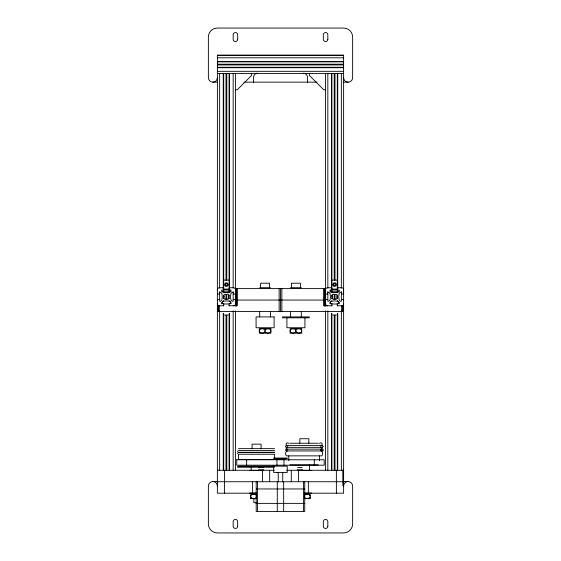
<?xml version="1.0" encoding="UTF-8"?>
<svg xmlns="http://www.w3.org/2000/svg" width="561" height="561" viewBox="0 0 561 561"><rect width="100%" height="100%" fill="white"/><g stroke="black" fill="none" stroke-linecap="round" stroke-linejoin="round"><path stroke-width="0.84" d="M246.658 465.188L246.658 459.775M251.167 470.286L251.167 466.682M276.952 465.188L276.952 459.775M283.985 465.188L283.985 459.775M314.279 465.188L314.279 459.775M337.75 287.751L341.361 287.751A1.992 1.992 0 0 1 343.605 289.392L343.605 293.606L343.164 294.062L341.361 294.062M343.613 290.002L343.605 289.392M237.766 450.876L237.766 451.773M237.766 452.93L237.766 453.828M287.828 446.745L286.075 448.197L287.828 449.656M320.38 449.656L322.14 448.197L320.38 446.745M259.294 330.324L259.806 329.454L262.19 328.648L264.582 329.454L265.094 330.324L264.582 332.364L263.537 332.925L260.844 332.925L259.294 331.502M265.094 330.324L265.605 329.454L267.99 328.648L270.374 329.454L270.886 330.324M270.886 331.502L270.374 332.364L267.99 333.178L265.605 332.364L265.094 331.502M290.121 330.324L291.671 328.9L294.364 328.9L295.409 329.454L296.432 332.364L298.817 333.178L301.201 332.364L301.713 331.502M295.92 330.324L296.432 329.454L298.817 328.648L301.201 329.454L301.713 330.324M295.92 331.502L295.409 332.364L293.017 333.178L290.633 332.364L290.121 331.502M250.781 495.777L251.293 494.914L253.677 494.108L256.061 494.914L256.573 495.777L256.061 497.824L255.024 498.385L252.331 498.385L250.781 496.955M310.156 496.955L309.644 497.824L307.26 498.631L304.875 497.824L304.364 496.955L304.875 494.914L305.913 494.353L308.606 494.353L310.156 495.777M287.113 446.907C286.061 448.463 284.455 445.679 286.327 445.553L322.393 445.553L323.297 446.458L322.393 447.355L286.327 447.355M320.513 445.722C323.038 445.399 322.666 441.605 319.335 443.239M321.614 449.592C322.659 448.029 324.265 450.82 322.393 450.946L286.327 450.946L285.43 450.041L286.327 449.144L322.393 449.144M223.699 300.71L221.988 302.512L221.988 303.866M331.895 300.71L330.177 302.512L330.177 303.866M230.915 290.984L229.638 292.253L226.406 292.632L223.173 292.253L221.897 290.984M339.103 290.984L337.827 292.253L334.594 292.632L331.362 292.253L330.085 290.984M287.477 450.96C285.311 451.002 284.981 454.999 286.524 455.862L321.684 455.862C323.395 454.789 322.645 450.918 320.513 450.679M286.783 450.82L286.327 450.946M321.944 445.672L322.393 445.553M228.138 315.023L224.666 315.023M336.334 315.023L332.862 315.023M217.388 55.546L343.613 55.546M217.388 57.804L343.613 57.804M217.388 61.408L343.613 61.408M217.388 61.857L343.613 61.857M217.388 64.192L343.613 64.192M217.388 64.564L343.613 64.564M217.388 64.936L343.613 64.936M217.388 67.271L343.613 67.271M217.388 67.72L343.613 67.72M217.388 71.324L343.613 71.324M217.366 73.582L228.923 73.582M332.077 73.582L343.634 73.582M343.76 82.144L348.122 82.144A4.509 4.509 0 0 0 352.631 77.635L352.631 37.068A9.018 9.018 0 0 0 343.613 28.05L217.388 28.05A9.018 9.018 0 0 0 208.369 37.068L208.369 77.635A4.509 4.509 0 0 0 212.878 82.144L217.24 82.144M243.958 82.144L317.042 82.144M235.417 89.809L237.226 89.809L251.651 75.384L251.651 73.582M325.583 89.809L323.774 89.809L309.349 75.384L309.349 73.582M223.699 280.086L229.105 280.086M331.895 280.086L337.301 280.086M223.25 287.751L219.639 287.751A1.992 1.992 0 0 0 217.388 290.002M229.561 287.751L233.166 287.751A1.992 1.992 0 0 1 235.41 289.392L235.417 303.529A1.992 1.992 0 0 1 233.166 305.78M259.68 287.702L270.5 287.702M290.507 287.702L301.327 287.702M331.439 287.751L327.834 287.751A1.992 1.992 0 0 0 325.583 290.002L325.583 303.529A1.992 1.992 0 0 0 327.834 305.78M223.25 288.2L223.699 288.2M229.105 288.2L229.561 288.2M331.439 288.2L331.895 288.2M337.301 288.2L337.75 288.2M235.417 288.606L325.583 288.606M223.699 289.097L229.105 289.097M331.895 289.097L337.301 289.097M230.915 291.804L221.897 291.804L221.897 290.002L230.915 290.002L230.915 291.201M330.085 291.804L339.103 291.804L339.103 290.002L330.085 290.002L330.085 291.201M219.639 292.253L220.62 292.253L221.897 293.529L222.268 296.762L221.897 299.995L220.62 301.271L219.639 301.271L219.639 291.636M233.166 292.253L232.184 292.253L230.915 293.529L230.536 296.762L230.915 299.995L232.184 301.271L233.166 301.271L233.166 291.636M327.834 292.253L328.816 292.253L330.085 293.529L330.464 296.762L330.085 299.995L328.816 301.271L327.834 301.271L327.834 291.636M341.361 292.253L340.38 292.253L339.103 293.529L338.732 296.762L339.103 299.995L340.38 301.271L341.361 301.271L341.361 291.636M217.388 293.606L217.836 294.062L219.639 294.062M235.41 293.606L234.968 294.062L233.166 294.062M325.583 293.606L326.032 294.062L327.834 294.062M219.639 299.469L217.836 299.469L217.388 299.918M233.166 299.469L234.968 299.469L235.417 299.918M327.834 299.469L326.032 299.469L325.583 299.918M341.361 299.469L343.164 299.469L343.613 299.918M339.103 303.529L337.301 303.529L337.301 305.78L343.613 305.78M223.699 303.978L229.105 303.978M331.895 303.978L337.301 303.978M223.699 305.331L223.25 305.78M229.105 305.331L229.561 305.78M331.895 305.331L331.439 305.78M337.301 305.331L337.75 305.78M217.388 305.78L223.699 305.78L223.699 303.529L221.897 303.529L221.897 302.547L223.173 301.271L226.406 300.899L229.638 301.271L230.915 302.547L230.915 303.529L229.105 303.529L229.105 305.78L237.226 305.78L237.226 288.606M217.388 311.502L343.613 311.502M282.393 316.916L309.441 316.916M282.393 317.814L309.441 317.814M288.88 443.239C285.598 441.556 285.149 445.413 287.695 445.722M289.918 443.239L318.297 443.239M238.544 448.653L274.61 448.653M238.544 450.455L274.61 450.455M238.544 452.257L274.61 452.257M238.544 452.447L274.61 452.447M273.705 458.028L287.232 458.028M273.705 458.477L287.232 458.477M275.22 458.926L285.717 458.926M238.425 459.466L274.729 459.466M289.918 464.88L318.297 464.88M238.425 466.233L287.232 466.142L287.232 472.453L273.705 472.453L273.705 466.142M237.52 466.682L274.35 466.682M237.52 467.131L274.35 467.131M258.831 467.586L263.34 467.586M297.632 467.586L302.141 467.586M258.383 469.838L263.789 469.838M297.183 469.838L302.589 469.838M217.366 470.286L274.322 470.286M286.636 470.286L343.634 470.286M249.365 470.377L258.446 470.377M302.498 470.377L311.572 470.377M342.883 481.555L348.122 481.555A4.509 4.509 0 0 1 352.631 486.064L352.631 523.932A9.018 9.018 0 0 1 343.613 532.95L217.388 532.95A9.018 9.018 0 0 1 208.369 523.932L208.369 486.064A4.509 4.509 0 0 1 212.878 481.555L217.24 481.555M217.366 481.738L343.591 481.738M256.349 488.954L304.588 488.954M249.435 493.098L256.65 493.098M304.286 493.098L311.502 493.098M256.672 493.189L217.366 493.189L217.388 55.097L343.613 55.097L343.613 493.189L304.279 493.189M256.573 494.094L250.802 494.094L250.781 498.631M304.364 494.094L310.135 494.094L310.156 498.631M250.802 498.645L256.573 498.645M304.364 498.645L310.135 498.645M256.573 502.747L253.874 502.747L253.874 498.385M256.195 503.378L304.742 503.378M322.393 447.355L321.614 446.907M286.327 445.553L286.783 445.672M322.393 450.946L321.944 450.82M286.327 449.144L287.113 449.592M339.103 302.547L337.827 301.271L334.594 300.899L331.362 301.271L330.085 302.547L330.085 303.529L331.895 303.529L331.895 305.78L323.774 305.78L323.774 288.606M337.301 300.71L339.012 302.512L339.012 303.866M229.105 300.71L230.823 302.512L230.823 303.866M343.472 305.78L343.549 311.502M343.528 470.286L343.528 485.826M343.374 305.78L343.374 311.502M343.346 470.286L343.451 485.826M343.241 305.78L343.241 311.502M343.213 470.286L343.213 485.826M343.087 305.78L343.087 311.502M343.059 470.286L343.059 485.826M342.904 305.78L342.904 311.502M342.708 305.78L342.708 311.502M342.498 305.78L342.498 311.502M342.273 305.78L342.273 311.502M341.81 305.78L341.81 311.502M341.361 73.582L341.361 288.137M341.361 310.906L341.361 470.286M337.75 73.582L337.75 289.013M337.75 313.529L337.75 470.286M337.301 73.582L337.301 291.804M337.301 295.142L337.301 298.641M337.301 313.529L337.301 470.286M336.376 470.286L336.376 493.189M334.973 73.582L334.973 280.255M334.973 295.142L334.973 299.518M334.973 315.282L334.973 470.286M334.594 73.582L334.594 280.255M334.594 295.142L334.594 299.518M334.594 315.282L334.594 470.286M334.223 73.582L334.223 280.255M334.223 295.142L334.223 299.518M334.223 315.282L334.223 470.286M331.895 291.804L331.895 73.582L229.105 73.582L229.105 291.804M331.895 295.142L331.895 298.641M331.895 313.529L331.895 470.286M331.439 73.582L331.439 289.013M331.439 313.529L331.439 470.286M327.834 73.582L327.834 288.137M327.834 310.906L327.834 470.286M325.583 73.582L325.583 289.013M325.583 310.906L325.583 470.286M325.52 293.515L325.52 300.058L235.417 300.058L235.557 293.515M325.338 288.606L325.338 305.78M325.205 288.606L325.205 305.78M325.05 288.606L325.05 305.78M324.875 288.606L324.875 305.78M324.679 288.606L324.679 305.78M324.468 288.606L324.468 305.78M324.244 288.606L324.244 305.78M319.433 455.862L319.433 460.672M309.518 464.88L309.518 470.286M308.873 443.239L308.873 438.73L299.855 438.73L299.855 443.239M308.354 481.738L308.354 493.189M307.547 82.144L307.547 77.635A4.509 4.509 0 0 0 303.627 73.168M304.932 317.814L304.932 327.736L286.902 327.736L286.902 317.814M304.749 481.738L304.742 511.492L256.195 511.492L256.202 481.738M303.417 481.738L303.417 511.492M301.327 311.502L301.327 316.916M300.423 287.702L300.423 283.193L291.411 283.193L291.411 287.702M298.508 470.286L298.508 481.738M291.292 470.286L291.292 481.738M290.507 311.502L290.507 316.916M288.782 455.862L288.782 460.672M283.656 481.738L283.656 511.492M282.723 472.362L282.723 481.885M281.853 288.606L281.853 311.502M280.5 288.606L280.5 311.502M279.147 288.606L279.147 311.502M278.214 472.362L278.214 481.885M277.281 481.738L277.281 511.492M274.61 459.466L274.61 454.249L238.544 454.249L238.544 459.466M270.5 311.502L270.5 316.916M269.596 287.702L269.596 283.193L260.585 283.193L260.585 287.702M269.659 470.286L269.659 481.738M262.443 470.286L262.443 481.738M261.082 448.653L261.082 444.144L252.071 444.144L252.071 448.653M259.68 311.502L259.68 316.916M257.52 481.738L257.52 511.492M253.453 82.144L253.453 77.635A4.509 4.509 0 0 1 257.373 73.168M252.597 481.738L252.597 493.189M236.756 288.606L236.756 305.78M236.532 288.606L236.532 305.78M236.321 288.606L236.321 305.78M236.125 288.606L236.125 305.78M235.95 288.606L235.95 305.78M235.795 288.606L235.795 305.78M235.662 288.606L235.662 305.78M235.557 304.146L235.48 305.78L235.417 304.146M235.417 73.582L235.417 289.013M235.417 310.906L235.417 470.286M233.166 73.582L233.166 288.137M233.166 310.906L233.166 470.286M229.561 73.582L229.561 289.013M229.561 313.529L229.561 470.286M229.105 295.142L229.105 298.641M229.105 313.529L229.105 470.286M226.777 73.582L226.777 280.255M226.777 295.142L226.777 299.518M226.777 315.282L226.777 470.286M226.406 73.582L226.406 280.255M226.406 295.142L226.406 299.518M226.406 315.282L226.406 470.286M226.027 73.582L226.027 280.255M226.027 295.142L226.027 299.518M226.027 315.282L226.027 470.286M224.575 470.286L224.575 493.189M223.699 73.582L223.699 291.804M223.699 295.142L223.699 298.641M223.699 313.529L223.699 470.286M223.25 73.582L223.25 289.013M223.25 313.529L223.25 470.286M219.639 73.582L219.639 288.137M219.639 310.906L219.639 470.286M219.19 305.78L219.19 311.502M218.727 305.78L218.727 311.502M218.502 305.78L218.502 311.502M218.292 305.78L218.292 311.502M218.096 305.78L218.096 311.502M217.913 305.78L217.913 311.502M217.759 305.78L217.759 311.502M217.626 305.78L217.626 311.502M217.528 305.78L217.528 311.502M217.388 77.635A4.509 4.509 0 0 1 212.878 82.144M348.122 82.144A4.509 4.509 0 0 1 343.613 77.635M343.613 486.064A4.509 4.509 0 0 1 348.122 481.555M212.878 481.555A4.509 4.509 0 0 1 217.388 486.064M219.639 305.78A1.992 1.992 0 0 1 217.388 303.529M343.613 303.529A1.992 1.992 0 0 1 341.361 305.78M236.742 459.775L236.742 465.188L324.195 465.188L324.195 459.775L236.742 459.775M224.007 296.124L224.148 297.744L223.699 298.193L224.975 299.469L225.424 299.02L227.38 299.02L227.836 299.469L229.105 298.193L228.657 297.744L228.657 295.787L229.105 295.331L227.836 294.062L227.38 294.511L225.424 294.511L224.975 294.062L223.699 295.331L224.007 296.124M332.203 296.124L332.343 297.744L331.895 298.193L333.164 299.469L333.62 299.02L335.576 299.02L336.025 299.469L337.301 298.193L336.852 297.744L336.852 295.787L337.301 295.331L336.025 294.062L335.576 294.511L333.62 294.511L333.164 294.062L331.895 295.331L332.203 296.124M226.406 283.55L225.501 284.069L225.501 285.114L226.406 285.633L227.303 285.114L227.303 284.069L226.406 283.55M334.594 283.55L333.697 284.069L333.697 285.114L334.594 285.633L335.499 285.114L335.499 284.069L334.594 283.55M274.105 316.916L256.075 316.916L256.075 327.736L274.105 327.736L274.105 316.916M270.865 328.634L259.315 328.634L259.294 333.178L270.865 333.192L270.886 328.648M301.692 328.634L290.142 328.634L290.121 333.178L301.692 333.192L301.713 328.648M327.834 39.319L327.834 34.81A2.251 2.251 0 0 0 325.583 32.559A2.251 2.251 0 0 0 323.325 34.81L323.325 39.319A2.251 2.251 0 0 0 325.583 41.577A2.251 2.251 0 0 0 327.834 39.319M327.834 526.19L327.834 521.681A2.251 2.251 0 0 0 325.583 519.423A2.251 2.251 0 0 0 323.325 521.681L323.325 526.19A2.251 2.251 0 0 0 325.583 528.441A2.251 2.251 0 0 0 327.834 526.19M325.583 305.78L325.583 304.146L325.52 305.78M237.675 39.319L237.675 34.81A2.251 2.251 0 0 0 235.417 32.559A2.251 2.251 0 0 0 233.166 34.81L233.166 39.319A2.251 2.251 0 0 0 235.417 41.577A2.251 2.251 0 0 0 237.675 39.319M237.675 526.19L237.675 521.681A2.251 2.251 0 0 0 235.417 519.423A2.251 2.251 0 0 0 233.166 521.681L233.166 526.19A2.251 2.251 0 0 0 235.417 528.441A2.251 2.251 0 0 0 237.675 526.19M333.318 285.865A1.802 1.802 0 0 0 336.341 285.058A1.802 1.802 0 0 0 334.132 282.849A1.802 1.802 0 0 0 333.318 285.865M225.129 285.865A1.802 1.802 0 0 0 228.145 285.058A1.802 1.802 0 0 0 225.936 282.849A1.802 1.802 0 0 0 225.129 285.865"/></g></svg>
